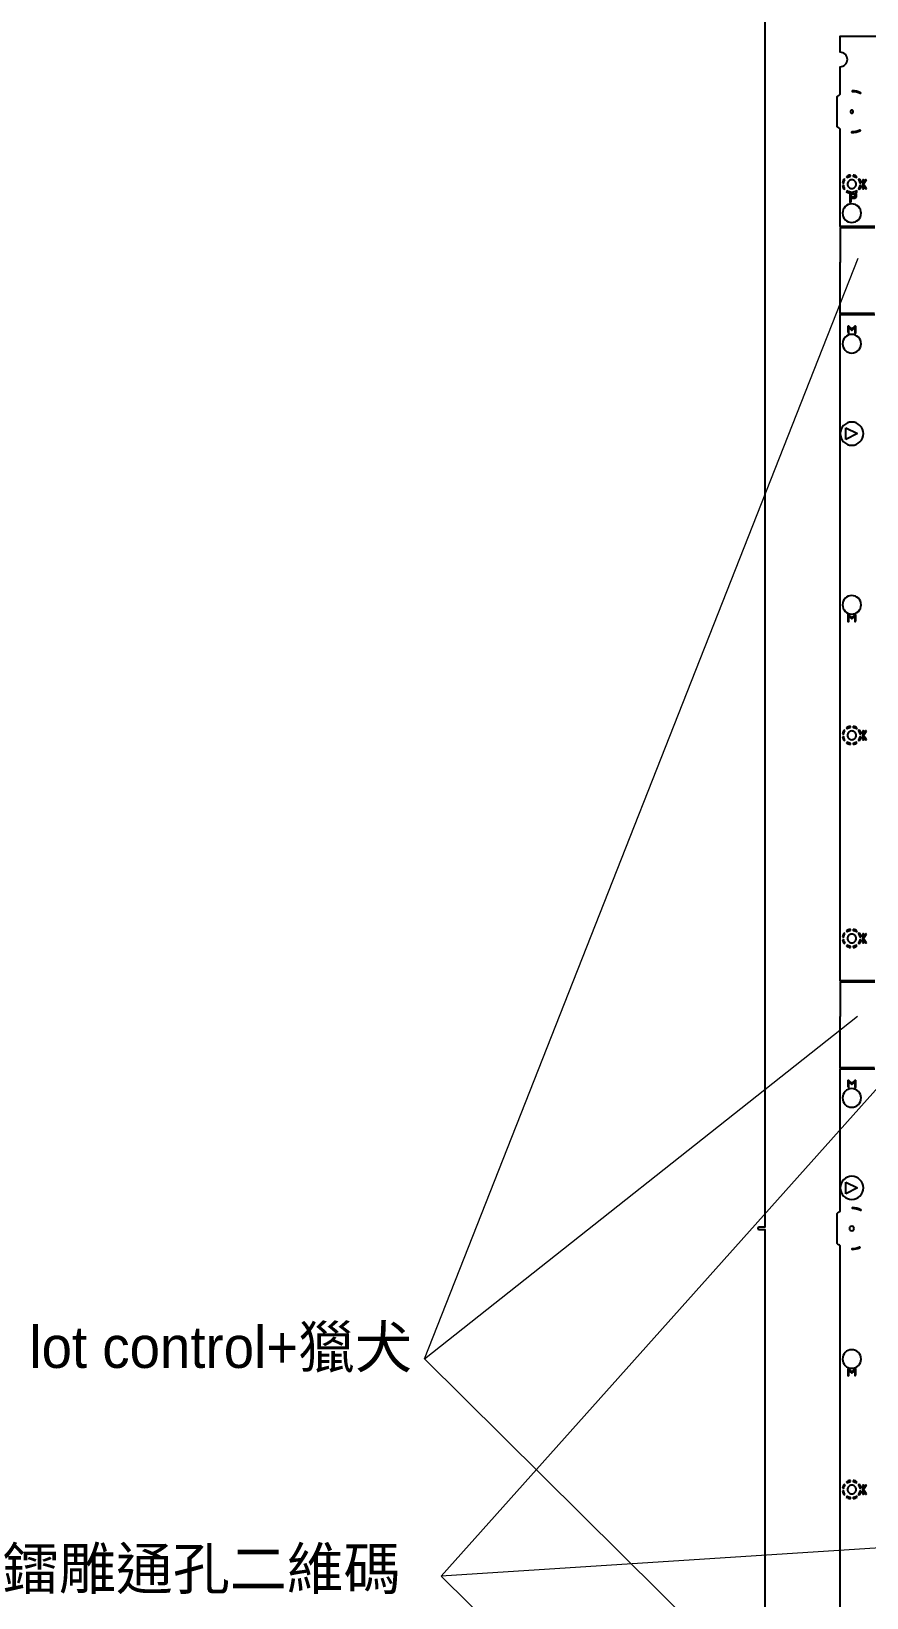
# Model space of a CAD drawing. Extents: x 2864 to 3941, y 2420 to 3182.
# Drawn here: x 3398.4 to 3542.5, y 2775.5 to 3045.5 of the extents above; entities that cross this region are included whole.
import ezdxf

# ---------------------------------------------------------------- set-up
doc = ezdxf.new("R2010")
doc.units = 0
doc.layers.add('btr2_panel_layer1', color=7, linetype='Continuous')
doc.layers.add('備註', color=1, linetype='Continuous', lineweight=0)
doc.styles.get("Standard").update_dxf_attribs({"font": 'simplex.shx', "height": 2.7})

msp = doc.modelspace()

# ---------------------------------------------------------------- linework, layer by layer
at = {"layer": 'btr2_panel_layer1'}
for p, q in [((3538.77217, 3019.97334), (3538.62873, 3020.11678)), ((3539.67299, 3020.55358), (3539.67299, 3020.75643)), ((3538.62874, 3018.23538), (3538.77217, 3018.37882)), ((3538.92299, 2975.17608), (3538.92299, 2977.17608)), ((3538.92299, 2977.17608), (3540.92299, 2976.17608)), ((3540.92299, 2976.17608), (3538.92299, 2975.17608)), ((3538.77217, 2924.97334), (3538.62873, 2925.11678)), ((3539.67299, 2925.55358), (3539.67299, 2925.75643)), ((3538.62874, 2923.23538), (3538.77217, 2923.37882)), ((3538.77217, 2889.97334), (3538.62873, 2890.11678)), ((3539.67299, 2890.55358), (3539.67299, 2890.75643)), ((3538.62874, 2888.23538), (3538.77217, 2888.37882)), ((3538.92299, 2847.17608), (3540.92299, 2846.17608)), ((3538.92299, 2845.17608), (3538.92299, 2847.17608)), ((3540.92299, 2846.17608), (3538.92299, 2845.17608)), ((3538.77217, 2794.97334), (3538.62873, 2795.11678)), ((3539.67299, 2795.55358), (3539.67299, 2795.75643)), ((3538.62874, 2793.23538), (3538.77217, 2793.37882))]:
    msp.add_line(p, q, dxfattribs=at)
at = {"layer": 'btr2_panel_layer1', "linetype": 'Continuous'}
for points in [[(3804.92299, 2643.67608), (3804.92299, 2838.97608), (3805.92299, 2838.97608, 1), (3805.92299, 2839.37608), (3804.92299, 2839.37608), (3804.92299, 3044.67608), (3804.92299, 3058.97608), (3805.92299, 3058.97608, 1), (3805.92299, 3059.37608), (3804.92299, 3059.37608), (3804.92299, 3080.67608), (3791.92299, 3080.67608), (3537.92299, 3080.67608), (3524.92299, 3080.67608), (3524.92299, 3059.37608), (3523.92299, 3059.37608, 1), (3523.92299, 3058.97608), (3524.92299, 3058.97608), (3524.92299, 3044.67608)], [(3524.92299, 3044.67608), (3524.92299, 2839.37608), (3523.92299, 2839.37608, 1), (3523.92299, 2838.97608), (3524.92299, 2838.97608), (3524.92299, 2633.67608)], [(3543.92299, 3011.86597), (3537.92299, 3011.86597), (3537.92299, 3028.68276, -0.044688), (3537.42299, 3029.08572), (3537.42299, 3034.26645, -0.044688), (3537.92299, 3034.66941), (3537.92299, 3039.42608, 0.414215), (3539.17299, 3040.67608, 0.414215), (3537.92299, 3041.92608), (3537.92299, 3044.67608), (3791.92299, 3044.67608)], [(3540.00999, 3035.27503, 1), (3540.00758, 3035.17506, -0.102495), (3541.39068, 3034.85348, 1), (3541.43261, 3034.94426)], [(3541.37921, 3028.38375, 1), (3541.33876, 3028.47521, -0.105049), (3539.91522, 3028.17609, 1), (3539.915, 3028.07609)], [(3538.34264, 3019.42608), (3538.54549, 3019.42608, -0.106992), (3538.77217, 3019.97334)], [(3538.77217, 3018.37882, -0.106993), (3538.54549, 3018.92608), (3538.34264, 3018.92608)], [(3538.98229, 3020.47033), (3539.12573, 3020.3269, -0.106991), (3539.67299, 3020.55358)], [(3540.17299, 3020.75643), (3540.17299, 3020.55358, -0.106992), (3540.72025, 3020.3269), (3540.86368, 3020.47033)], [(3541.21724, 3020.11678), (3541.0738, 3019.97334, -0.106991), (3541.30048, 3019.42608), (3541.50333, 3019.42608)], [(3541.50333, 3018.92608), (3541.30048, 3018.92608, -0.106992), (3541.0738, 3018.37882), (3541.21724, 3018.23538)], [(3541.94032, 3019.41165), (3541.94032, 3019.891, 1), (3541.79032, 3019.891), (3541.79032, 3018.4506, 1), (3541.94032, 3018.4506), (3541.94032, 3018.92995)], [(3542.42375, 3018.49318), (3541.95642, 3019.1708), (3542.42375, 3019.84842, 1), (3542.30027, 3019.93358), (3541.94032, 3019.41165)], [(3541.94032, 3018.92995), (3542.30027, 3018.40802, 1), (3542.42375, 3018.49318)], [(3540.86368, 3017.88183), (3540.72025, 3018.02527, -0.106991), (3540.17299, 3017.79858), (3540.17299, 3017.7679), (3539.68768, 3017.7679, 0.029652), (3539.67299, 3017.76704), (3539.67299, 3017.79858, -0.106992), (3539.12573, 3018.02527), (3538.98229, 3017.88183)], [(3538.98229, 3017.88183, 0.100685), (3539.56268, 3017.61718), (3539.56268, 3016.8936)], [(3539.56268, 3016.8936), (3539.56268, 3016.1443, 1), (3539.81268, 3016.1443), (3539.81268, 3016.7686), (3540.43952, 3016.7686, 0.235848), (3540.53945, 3016.81851), (3540.72706, 3017.06697, 0.163746), (3540.75248, 3017.14252), (3540.75248, 3017.39398, 0.163734), (3540.72706, 3017.46954), (3540.54998, 3017.70405, 0.056526), (3540.86368, 3017.88183)], [(3543.84749, 2996.86597), (3537.92299, 2996.86597), (3537.92299, 3005.71497, 0.414239), (3537.99849, 3005.79047), (3537.99849, 3011.71497), (3543.92299, 3011.71497, 1)], [(3543.92299, 2881.86597), (3537.92299, 2881.86597), (3537.92299, 2976.17608), (3537.92299, 2996.71497), (3543.92299, 2996.71497, 0.414239)], [(3540.63398, 2993.61177), (3540.63398, 2994.60515, 0.63678), (3540.46976, 2994.68181), (3539.93795, 2994.23863), (3539.40613, 2994.68181, 0.63678), (3539.24192, 2994.60515), (3539.24192, 2993.61177, 1), (3539.44192, 2993.61177), (3539.44192, 2994.39164)], [(3539.44192, 2994.39164), (3539.87393, 2994.03163, 0.362064), (3540.00197, 2994.03163), (3540.43398, 2994.39164)], [(3540.43398, 2994.39164), (3540.43398, 2993.61177, 1), (3540.63398, 2993.61177)], [(3540.62141, 2943.88057), (3540.62141, 2944.87395, 0.63678), (3540.4572, 2944.95061), (3539.92538, 2944.50743), (3539.39357, 2944.95061, 0.63678), (3539.22936, 2944.87395), (3539.22936, 2943.88057, 1), (3539.42936, 2943.88057), (3539.42936, 2944.66044)], [(3539.42936, 2944.66044), (3539.86137, 2944.30044, 0.362064), (3539.9894, 2944.30044), (3540.42141, 2944.66044)], [(3540.42141, 2944.66044), (3540.42141, 2943.88057, 1), (3540.62141, 2943.88057)], [(3538.34264, 2924.42608), (3538.54549, 2924.42608, -0.106992), (3538.77217, 2924.97334)], [(3538.77217, 2923.37882, -0.106993), (3538.54549, 2923.92608), (3538.34264, 2923.92608)], [(3538.98229, 2925.47033), (3539.12573, 2925.3269, -0.106991), (3539.67299, 2925.55358)], [(3540.17299, 2925.75643), (3540.17299, 2925.55358, -0.106992), (3540.72025, 2925.3269), (3540.86368, 2925.47033)], [(3541.21724, 2925.11678), (3541.0738, 2924.97334, -0.106991), (3541.30048, 2924.42608), (3541.50333, 2924.42608)], [(3541.50333, 2923.92608), (3541.30048, 2923.92608, -0.106992), (3541.0738, 2923.37882), (3541.21724, 2923.23538)], [(3541.94032, 2924.41165), (3541.94032, 2924.891, 1), (3541.79032, 2924.891), (3541.79032, 2923.4506, 1), (3541.94032, 2923.4506), (3541.94032, 2923.92995)], [(3542.42375, 2923.49318), (3541.95642, 2924.1708), (3542.42375, 2924.84842, 1), (3542.30027, 2924.93358), (3541.94032, 2924.41165)], [(3541.94032, 2923.92995), (3542.30027, 2923.40802, 1), (3542.42375, 2923.49318)], [(3539.67299, 2922.59573), (3539.67299, 2922.79858, -0.106992), (3539.12573, 2923.02527), (3538.98229, 2922.88183)], [(3540.86368, 2922.88183), (3540.72025, 2923.02527, -0.106991), (3540.17299, 2922.79858), (3540.17299, 2922.59573)], [(3538.34264, 2889.42608), (3538.54549, 2889.42608, -0.106992), (3538.77217, 2889.97334)], [(3538.77217, 2888.37882, -0.106993), (3538.54549, 2888.92608), (3538.34264, 2888.92608)], [(3538.98229, 2890.47033), (3539.12573, 2890.3269, -0.106991), (3539.67299, 2890.55358)], [(3540.17299, 2890.75643), (3540.17299, 2890.55358, -0.106992), (3540.72025, 2890.3269), (3540.86368, 2890.47033)], [(3541.21724, 2890.11678), (3541.0738, 2889.97334, -0.106991), (3541.30048, 2889.42608), (3541.50333, 2889.42608)], [(3541.50333, 2888.92608), (3541.30048, 2888.92608, -0.106992), (3541.0738, 2888.37882), (3541.21724, 2888.23538)], [(3541.94032, 2889.41165), (3541.94032, 2889.891, 1), (3541.79032, 2889.891), (3541.79032, 2888.4506, 1), (3541.94032, 2888.4506), (3541.94032, 2888.92995)], [(3542.42375, 2888.49318), (3541.95642, 2889.1708), (3542.42375, 2889.84842, 1), (3542.30027, 2889.93358), (3541.94032, 2889.41165)], [(3541.94032, 2888.92995), (3542.30027, 2888.40802, 1), (3542.42375, 2888.49318)], [(3539.67299, 2887.59573), (3539.67299, 2887.79858, -0.106992), (3539.12573, 2888.02527), (3538.98229, 2887.88183)], [(3540.86368, 2887.88183), (3540.72025, 2888.02527, -0.106991), (3540.17299, 2887.79858), (3540.17299, 2887.59573)], [(3543.84749, 2866.86597), (3537.92299, 2866.86597), (3537.92299, 2875.71497, 0.414239), (3537.99849, 2875.79047), (3537.99849, 2881.71497), (3543.92299, 2881.71497, 1)], [(3537.92299, 2751.86597), (3537.92299, 2836.18276, -0.044688), (3537.42299, 2836.58572), (3537.42299, 2841.76645, -0.044688), (3537.92299, 2842.16941), (3537.92299, 2846.17608), (3537.92299, 2866.71497), (3543.92299, 2866.71497, 0.414239)], [(3540.63398, 2863.61177), (3540.63398, 2864.60515, 0.63678), (3540.46976, 2864.68181), (3539.93795, 2864.23863), (3539.40613, 2864.68181, 0.63678), (3539.24192, 2864.60515), (3539.24192, 2863.61177, 1), (3539.44192, 2863.61177), (3539.44192, 2864.39164)], [(3539.44192, 2864.39164), (3539.87393, 2864.03163, 0.362064), (3540.00197, 2864.03163), (3540.43398, 2864.39164)], [(3540.43398, 2864.39164), (3540.43398, 2863.61177, 1), (3540.63398, 2863.61177)], [(3540.03567, 2842.77431, 1), (3540.03254, 2842.67436, -0.105767), (3541.45418, 2842.32337, 1), (3541.49793, 2842.4133)], [(3540.62141, 2813.88057), (3540.62141, 2814.87395, 0.63678), (3540.4572, 2814.95061), (3539.92538, 2814.50743), (3539.39357, 2814.95061, 0.63678), (3539.22936, 2814.87395), (3539.22936, 2813.88057, 1), (3539.42936, 2813.88057), (3539.42936, 2814.66044)], [(3539.42936, 2814.66044), (3539.86137, 2814.30044, 0.362064), (3539.9894, 2814.30044), (3540.42141, 2814.66044)], [(3540.42141, 2814.66044), (3540.42141, 2813.88057, 1), (3540.62141, 2813.88057)], [(3538.34264, 2794.42608), (3538.54549, 2794.42608, -0.106992), (3538.77217, 2794.97334)], [(3538.98229, 2795.47033), (3539.12573, 2795.3269, -0.106991), (3539.67299, 2795.55358)], [(3540.17299, 2795.75643), (3540.17299, 2795.55358, -0.106992), (3540.72025, 2795.3269), (3540.86368, 2795.47033)], [(3541.21724, 2795.11678), (3541.0738, 2794.97334, -0.106991), (3541.30048, 2794.42608), (3541.50333, 2794.42608)], [(3541.94032, 2794.41165), (3541.94032, 2794.891, 1), (3541.79032, 2794.891), (3541.79032, 2793.4506, 1), (3541.94032, 2793.4506), (3541.94032, 2793.92995)], [(3542.42375, 2793.49318), (3541.95642, 2794.1708), (3542.42375, 2794.84842, 1), (3542.30027, 2794.93358), (3541.94032, 2794.41165)], [(3538.77217, 2793.37882, -0.106993), (3538.54549, 2793.92608), (3538.34264, 2793.92608)], [(3539.67299, 2792.59573), (3539.67299, 2792.79858, -0.106992), (3539.12573, 2793.02527), (3538.98229, 2792.88183)], [(3540.86368, 2792.88183), (3540.72025, 2793.02527, -0.106991), (3540.17299, 2792.79858), (3540.17299, 2792.59573)], [(3541.50333, 2793.92608), (3541.30048, 2793.92608, -0.106992), (3541.0738, 2793.37882), (3541.21724, 2793.23538)], [(3541.94032, 2793.92995), (3542.30027, 2793.40802, 1), (3542.42375, 2793.49318)]]:
    msp.add_lwpolyline(points, format="xyb", dxfattribs=at)
for points in [[(3540.17299, 3031.67608, 0.414222), (3539.92299, 3031.92608, 0.414222), (3539.67299, 3031.67608, 0.414222), (3539.92299, 3031.42608, 0.414222)], [(3540.67299, 3019.17608, 0.414216), (3539.92299, 3019.92608, 0.414216), (3539.17299, 3019.17608, 0.414216), (3539.92299, 3018.42608, 0.414216)], [(3541.52299, 3014.17608, 0.414215), (3539.92299, 3015.77608, 0.414215), (3538.32299, 3014.17608, 0.414215), (3539.92299, 3012.57608, 0.414215)], [(3541.52299, 2991.67608, 0.414215), (3539.92299, 2993.27608, 0.414215), (3538.32299, 2991.67608, 0.414215), (3539.92299, 2990.07608, 0.414215)], [(3541.92299, 2976.17608, 0.414214), (3539.92299, 2978.17608, 0.414214), (3537.92299, 2976.17608, 0.414214), (3539.92299, 2974.17608, 0.414214)], [(3541.52299, 2946.67608, 0.414215), (3539.92299, 2948.27608, 0.414215), (3538.32299, 2946.67608, 0.414215), (3539.92299, 2945.07608, 0.414215)], [(3540.67299, 2924.17608, 0.414216), (3539.92299, 2924.92608, 0.414216), (3539.17299, 2924.17608, 0.414216), (3539.92299, 2923.42608, 0.414216)], [(3540.67299, 2889.17608, 0.414216), (3539.92299, 2889.92608, 0.414216), (3539.17299, 2889.17608, 0.414216), (3539.92299, 2888.42608, 0.414216)], [(3541.52299, 2861.67608, 0.414215), (3539.92299, 2863.27608, 0.414215), (3538.32299, 2861.67608, 0.414215), (3539.92299, 2860.07608, 0.414215)], [(3541.92299, 2846.17608, 0.414214), (3539.92299, 2848.17608, 0.414214), (3537.92299, 2846.17608, 0.414214), (3539.92299, 2844.17608, 0.414214)], [(3540.32299, 2839.17608, 0.414218), (3539.92299, 2839.57608, 0.414218), (3539.52299, 2839.17608, 0.414218), (3539.92299, 2838.77608, 0.414218)], [(3541.31413, 2835.85573, 1), (3541.27549, 2835.94796, -0.095675), (3539.97628, 2835.67649, 1), (3539.9778, 2835.5765, 0.095675)], [(3541.52299, 2816.67608, 0.414215), (3539.92299, 2818.27608, 0.414215), (3538.32299, 2816.67608, 0.414215), (3539.92299, 2815.07608, 0.414215)], [(3540.67299, 2794.17608, 0.414216), (3539.92299, 2794.92608, 0.414216), (3539.17299, 2794.17608, 0.414216), (3539.92299, 2793.42608, 0.414216)]]:
    msp.add_lwpolyline(points, format="xyb", close=True, dxfattribs=at)
msp.add_lwpolyline([(3540.50248, 3017.18442), (3540.37728, 3017.0186), (3539.81268, 3017.0186), (3539.81268, 3017.5179), (3540.37728, 3017.5179), (3540.50248, 3017.35209)], close=True, dxfattribs=at)
at = {"layer": 'btr2_panel_layer1'}
for centre, radius, start, end in [((3539.92299, 3031.67607), 3.6, 65.207113, 88.615165), ((3539.92298, 3031.67608), 3.6, 269.873129, 293.860294), ((3539.92299, 3019.17608), 1.6, 143.989402, 171.010778), ((3539.92299, 3019.17608), 1.6, 188.989389, 216.010785), ((3539.92298, 3019.17608), 1.6, 98.989222, 126.010598), ((3539.92299, 3019.17608), 1.6, 53.989402, 81.010778), ((3539.92299, 3019.17608), 1.6, 8.989222, 36.010598), ((3539.92299, 3019.17608), 1.6, 323.989402, 351.010778), ((3539.92299, 2924.17608), 1.6, 143.989402, 171.010778), ((3539.92299, 2924.17608), 1.6, 188.989389, 216.010785), ((3539.92298, 2924.17608), 1.6, 98.989222, 126.010598), ((3539.92299, 2924.17608), 1.6, 53.989402, 81.010778), ((3539.92299, 2924.17608), 1.6, 8.989222, 36.010598), ((3539.92299, 2924.17608), 1.6, 323.989402, 351.010778), ((3539.92299, 2924.17608), 1.6, 233.989373, 261.01066), ((3539.92299, 2924.17608), 1.6, 278.989222, 306.010598), ((3539.92299, 2889.17608), 1.6, 143.989402, 171.010778), ((3539.92299, 2889.17608), 1.6, 188.989389, 216.010785), ((3539.92298, 2889.17608), 1.6, 98.989222, 126.010598), ((3539.92299, 2889.17608), 1.6, 53.989402, 81.010778), ((3539.92299, 2889.17608), 1.6, 8.989222, 36.010598), ((3539.92299, 2889.17608), 1.6, 323.989402, 351.010778), ((3539.92299, 2889.17608), 1.6, 233.989373, 261.01066), ((3539.92299, 2889.17608), 1.6, 278.989222, 306.010598), ((3539.92299, 2839.17607), 3.6, 64.056723, 88.206395), ((3539.92299, 2794.17608), 1.6, 143.989402, 171.010778), ((3539.92298, 2794.17608), 1.6, 98.989222, 126.010598), ((3539.92299, 2794.17608), 1.6, 53.989402, 81.010778), ((3539.92299, 2794.17608), 1.6, 8.989222, 36.010598), ((3539.92299, 2794.17608), 1.6, 188.989389, 216.010785), ((3539.92299, 2794.17608), 1.6, 233.989373, 261.01066), ((3539.92299, 2794.17608), 1.6, 278.989222, 306.010598), ((3539.92299, 2794.17608), 1.6, 323.989402, 351.010778)]:
    msp.add_arc(centre, radius, start, end, dxfattribs=at)
at = {"layer": '備註', "linetype": 'Continuous'}
for p, q in [((3466.20912, 2816.68973), (3541.049, 3006.45333)), ((3466.20912, 2816.68973), (3540.90535, 2875.77983)), ((3540.30858, 2743.40769), (3466.20912, 2816.68973))]:
    msp.add_line(p, q, dxfattribs=at)
at = {"layer": '備註'}
for p in [(3592.46995, 2917.21943), (3592.46995, 2787.21943), (3592.46995, 2657.21943)]:
    msp.add_line(p, (3469.12127, 2779.25852), dxfattribs=at)

# ---------------------------------------------------------------- texts
at = {"layer": '備註', "insert": (3398.08739, 2822.33915), "char_height": 7.2, "width": 155.5081679, "attachment_point": 1}
msp.add_mtext('{\\fPMingLiU|b0|i0|c136|p18;lot control+獵犬}', dxfattribs=at)
at = {"layer": '備註', "linetype": 'Continuous', "insert": (3393.35502, 2784.16169), "char_height": 7.2, "width": 95.0249065, "attachment_point": 1}
msp.add_mtext('{\\f新細明體|b0|i0|c136|p18;鐳雕通孔二維碼}', dxfattribs=at)

doc.saveas('drawing.dxf')
